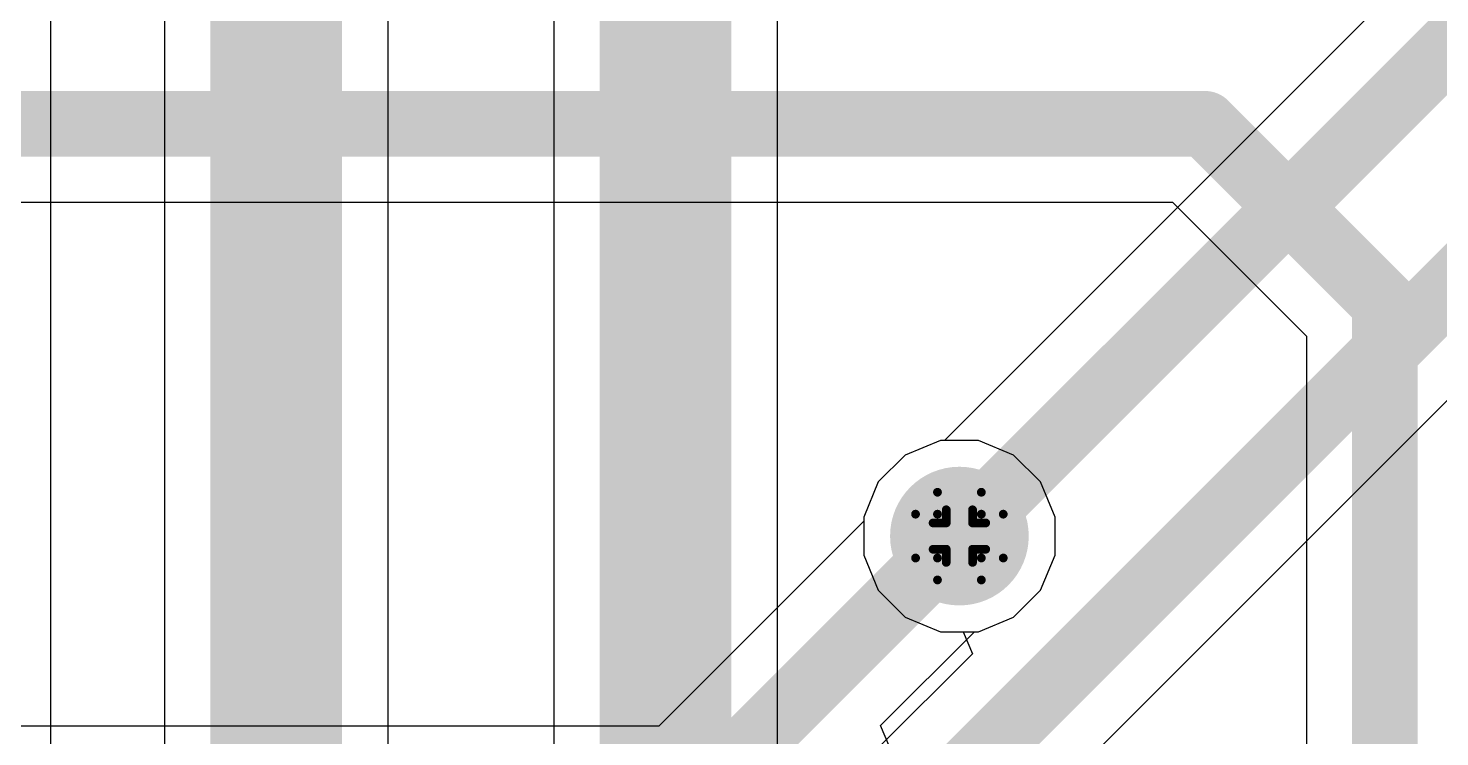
# Model space of a CAD drawing. Header units: inches. Extents: x -7 to 5163, y -3 to 5149.
# Drawn here: x 168.09 to 176.26, y 50.93 to 55.04 of the extents above; entities that cross this region are included whole.
import ezdxf

# ---------------------------------------------------------------- set-up
doc = ezdxf.new("R2010")
doc.units = ezdxf.units.IN
for name, color, linetype in [('Bottom Layer', 5, 'Continuous'), ('Bottom Solder', 6, 'Continuous'), ('Drill Drawing', 1, 'Continuous'), ('GND', 76, 'Continuous'), ('PWR', 16, 'Continuous'), ('Top Layer', 1, 'Continuous'), ('Top Solder', 216, 'Continuous'), ('Via Holes', 16, 'Continuous')]:
    doc.layers.add(name, color=color, linetype=linetype)

msp = doc.modelspace()

# ---------------------------------------------------------------- hatches: boundary and pattern name
at = {"layer": 'Bottom Layer'}
h = msp.add_hatch(color=5, dxfattribs=at)
edge = h.paths.add_edge_path()
edge.add_arc((173.482, 52.0954), 0.3, 0, 360)
at = {"layer": 'Bottom Solder'}
h = msp.add_hatch(color=6, dxfattribs=at)
edge = h.paths.add_edge_path()
edge.add_arc((173.482, 52.0954), 0.4016, 0, 360)
at = {"layer": 'GND'}
h = msp.add_hatch(color=76, dxfattribs=at)
edge = h.paths.add_edge_path()
edge.add_arc((173.482, 52.0954), 0.3, 0, 360)
at = {"layer": 'PWR'}
h = msp.add_hatch(color=16, dxfattribs=at)
edge = h.paths.add_edge_path()
edge.add_arc((173.482, 52.0954), 0.3, 0, 360)
at = {"layer": 'Top Layer'}
h = msp.add_hatch(color=1, dxfattribs=at)
edge = h.paths.add_edge_path()
edge.add_arc((173.482, 52.0954), 0.3, 0, 360)
at = {"layer": 'Top Solder'}
h = msp.add_hatch(color=216, dxfattribs=at)
edge = h.paths.add_edge_path()
edge.add_arc((173.482, 52.0954), 0.4016, 0, 360)
at = {"layer": 'Via Holes'}
h = msp.add_hatch(color=7, dxfattribs=at)
edge = h.paths.add_edge_path()
edge.add_arc((173.482, 52.0954), 0.15, 0, 360)

# ---------------------------------------------------------------- linework, layer by layer
at = {"layer": 'Bottom Layer'}
for p, q in [((168.878, 127.9652), (168.878, 20.1876)), ((170.1729, 19.9195), (170.1729, 127.9652)), ((171.1328, 126.6444), (171.1328, 19.1947)), ((172.4276, 50.446), (172.4276, 126.3762)), ((168.2202, 36.6523), (168.2202, 106.1193)), ((177.7081, 56.9625), (173.3951, 52.6494)), ((173.655, 50.2305), (178.3542, 54.9296)), ((173.3718, 52.6494), (173.1682, 52.5651)), ((173.3951, 52.6494), (173.3718, 52.6494)), ((173.1682, 52.5651), (173.0123, 52.4092)), ((173.0123, 52.4092), (172.928, 52.2056)), ((172.928, 52.2056), (172.928, 51.9852)), ((172.928, 51.9852), (173.0123, 51.7816)), ((173.0123, 51.7816), (173.1682, 51.6257)), ((173.1682, 51.6257), (173.3718, 51.5414)), ((173.3718, 51.5414), (173.5045, 51.5414)), ((173.5045, 51.5414), (173.5571, 51.4144)), ((173.5571, 51.4144), (173.0141, 50.8714))]:
    msp.add_line(p, q, dxfattribs=at)
for points in [[(169.5255, 19.9195, 0.762, 0.762, 0), (169.5255, 128.3783, 0.762, 0.762, 0)], [(171.7802, 18.9265, 0.762, 0.762, 0), (171.7802, 126.6444, 0.762, 0.762, 0)], [(173.482, 52.0954, 0.381, 0.381, 0), (178.0286, 56.642, 0.381, 0.381, 0)], [(173.101, 50.3174, 0.381, 0.381, 0), (178.1664, 55.3828, 0.381, 0.381, 0)]]:
    msp.add_lwpolyline(points, format="xyseb", dxfattribs=at)
msp.add_lwpolyline([(173.3868, 52.0954, 0.1905, 0.1905, 1), (173.5772, 52.0954, 0.1905, 0.1905, 1)], format="xyseb", close=True, dxfattribs=at)
at = {"layer": 'Drill Drawing'}
for points in [[(173.355, 52.2224, 0.0508, 0.0508, 0), (173.355, 52.3494, 0.0508, 0.0508, 0)], [(173.355, 52.3494, 0.0508, 0.0508, 0), (173.609, 52.3494, 0.0508, 0.0508, 0)], [(173.609, 52.2224, 0.0508, 0.0508, 0), (173.609, 52.3494, 0.0508, 0.0508, 0)], [(173.228, 51.9684, 0.0508, 0.0508, 0), (173.228, 52.2224, 0.0508, 0.0508, 0)], [(173.228, 52.2224, 0.0508, 0.0508, 0), (173.355, 52.2224, 0.0508, 0.0508, 0)], [(173.4058, 52.1716, 0.0508, 0.0508, 0), (173.4058, 52.2478, 0.0508, 0.0508, 0)], [(173.4058, 52.2478, 0.0508, 0.0508, 0), (173.5582, 52.2478, 0.0508, 0.0508, 0)], [(173.5582, 52.1716, 0.0508, 0.0508, 0), (173.5582, 52.2478, 0.0508, 0.0508, 0)], [(173.609, 52.2224, 0.0508, 0.0508, 0), (173.736, 52.2224, 0.0508, 0.0508, 0)], [(173.736, 51.9684, 0.0508, 0.0508, 0), (173.736, 52.2224, 0.0508, 0.0508, 0)], [(173.3296, 52.0192, 0.0508, 0.0508, 0), (173.3296, 52.1716, 0.0508, 0.0508, 0)], [(173.3296, 52.1716, 0.0508, 0.0508, 0), (173.4058, 52.1716, 0.0508, 0.0508, 0)], [(173.5582, 52.1716, 0.0508, 0.0508, 0), (173.6344, 52.1716, 0.0508, 0.0508, 0)], [(173.6344, 52.0192, 0.0508, 0.0508, 0), (173.6344, 52.1716, 0.0508, 0.0508, 0)], [(173.3296, 52.0192, 0.0508, 0.0508, 0), (173.4058, 52.0192, 0.0508, 0.0508, 0)], [(173.4058, 51.943, 0.0508, 0.0508, 0), (173.4058, 52.0192, 0.0508, 0.0508, 0)], [(173.5582, 52.0192, 0.0508, 0.0508, 0), (173.6344, 52.0192, 0.0508, 0.0508, 0)], [(173.5582, 51.943, 0.0508, 0.0508, 0), (173.5582, 52.0192, 0.0508, 0.0508, 0)], [(173.228, 51.9684, 0.0508, 0.0508, 0), (173.355, 51.9684, 0.0508, 0.0508, 0)], [(173.355, 51.8414, 0.0508, 0.0508, 0), (173.355, 51.9684, 0.0508, 0.0508, 0)], [(173.4058, 51.943, 0.0508, 0.0508, 0), (173.5582, 51.943, 0.0508, 0.0508, 0)], [(173.609, 51.9684, 0.0508, 0.0508, 0), (173.736, 51.9684, 0.0508, 0.0508, 0)], [(173.609, 51.8414, 0.0508, 0.0508, 0), (173.609, 51.9684, 0.0508, 0.0508, 0)], [(173.355, 51.8414, 0.0508, 0.0508, 0), (173.609, 51.8414, 0.0508, 0.0508, 0)]]:
    msp.add_lwpolyline(points, format="xyseb", dxfattribs=at)
for points in [[(173.3423, 52.3494, 0.0254, 0.0254, 1), (173.3677, 52.3494, 0.0254, 0.0254, 1)], [(173.3423, 52.3494, 0.0254, 0.0254, 1), (173.3677, 52.3494, 0.0254, 0.0254, 1)], [(173.5963, 52.3494, 0.0254, 0.0254, 1), (173.6217, 52.3494, 0.0254, 0.0254, 1)], [(173.5963, 52.3494, 0.0254, 0.0254, 1), (173.6217, 52.3494, 0.0254, 0.0254, 1)], [(173.2153, 52.2224, 0.0254, 0.0254, 1), (173.2407, 52.2224, 0.0254, 0.0254, 1)], [(173.2153, 52.2224, 0.0254, 0.0254, 1), (173.2407, 52.2224, 0.0254, 0.0254, 1)], [(173.3423, 52.2224, 0.0254, 0.0254, 1), (173.3677, 52.2224, 0.0254, 0.0254, 1)], [(173.3423, 52.2224, 0.0254, 0.0254, 1), (173.3677, 52.2224, 0.0254, 0.0254, 1)], [(173.3931, 52.2478, 0.0254, 0.0254, 1), (173.4185, 52.2478, 0.0254, 0.0254, 1)], [(173.3931, 52.2478, 0.0254, 0.0254, 1), (173.4185, 52.2478, 0.0254, 0.0254, 1)], [(173.5455, 52.2478, 0.0254, 0.0254, 1), (173.5709, 52.2478, 0.0254, 0.0254, 1)], [(173.5455, 52.2478, 0.0254, 0.0254, 1), (173.5709, 52.2478, 0.0254, 0.0254, 1)], [(173.5963, 52.2224, 0.0254, 0.0254, 1), (173.6217, 52.2224, 0.0254, 0.0254, 1)], [(173.5963, 52.2224, 0.0254, 0.0254, 1), (173.6217, 52.2224, 0.0254, 0.0254, 1)], [(173.7233, 52.2224, 0.0254, 0.0254, 1), (173.7487, 52.2224, 0.0254, 0.0254, 1)], [(173.7233, 52.2224, 0.0254, 0.0254, 1), (173.7487, 52.2224, 0.0254, 0.0254, 1)], [(173.3169, 52.1716, 0.0254, 0.0254, 1), (173.3423, 52.1716, 0.0254, 0.0254, 1)], [(173.3169, 52.1716, 0.0254, 0.0254, 1), (173.3423, 52.1716, 0.0254, 0.0254, 1)], [(173.3931, 52.1716, 0.0254, 0.0254, 1), (173.4185, 52.1716, 0.0254, 0.0254, 1)], [(173.3931, 52.1716, 0.0254, 0.0254, 1), (173.4185, 52.1716, 0.0254, 0.0254, 1)], [(173.5455, 52.1716, 0.0254, 0.0254, 1), (173.5709, 52.1716, 0.0254, 0.0254, 1)], [(173.5455, 52.1716, 0.0254, 0.0254, 1), (173.5709, 52.1716, 0.0254, 0.0254, 1)], [(173.6217, 52.1716, 0.0254, 0.0254, 1), (173.6471, 52.1716, 0.0254, 0.0254, 1)], [(173.6217, 52.1716, 0.0254, 0.0254, 1), (173.6471, 52.1716, 0.0254, 0.0254, 1)], [(173.3169, 52.0192, 0.0254, 0.0254, 1), (173.3423, 52.0192, 0.0254, 0.0254, 1)], [(173.3169, 52.0192, 0.0254, 0.0254, 1), (173.3423, 52.0192, 0.0254, 0.0254, 1)], [(173.3931, 52.0192, 0.0254, 0.0254, 1), (173.4185, 52.0192, 0.0254, 0.0254, 1)], [(173.3931, 52.0192, 0.0254, 0.0254, 1), (173.4185, 52.0192, 0.0254, 0.0254, 1)], [(173.5455, 52.0192, 0.0254, 0.0254, 1), (173.5709, 52.0192, 0.0254, 0.0254, 1)], [(173.5455, 52.0192, 0.0254, 0.0254, 1), (173.5709, 52.0192, 0.0254, 0.0254, 1)], [(173.6217, 52.0192, 0.0254, 0.0254, 1), (173.6471, 52.0192, 0.0254, 0.0254, 1)], [(173.6217, 52.0192, 0.0254, 0.0254, 1), (173.6471, 52.0192, 0.0254, 0.0254, 1)], [(173.2153, 51.9684, 0.0254, 0.0254, 1), (173.2407, 51.9684, 0.0254, 0.0254, 1)], [(173.2153, 51.9684, 0.0254, 0.0254, 1), (173.2407, 51.9684, 0.0254, 0.0254, 1)], [(173.3423, 51.9684, 0.0254, 0.0254, 1), (173.3677, 51.9684, 0.0254, 0.0254, 1)], [(173.3423, 51.9684, 0.0254, 0.0254, 1), (173.3677, 51.9684, 0.0254, 0.0254, 1)], [(173.3931, 51.943, 0.0254, 0.0254, 1), (173.4185, 51.943, 0.0254, 0.0254, 1)], [(173.3931, 51.943, 0.0254, 0.0254, 1), (173.4185, 51.943, 0.0254, 0.0254, 1)], [(173.5455, 51.943, 0.0254, 0.0254, 1), (173.5709, 51.943, 0.0254, 0.0254, 1)], [(173.5455, 51.943, 0.0254, 0.0254, 1), (173.5709, 51.943, 0.0254, 0.0254, 1)], [(173.5963, 51.9684, 0.0254, 0.0254, 1), (173.6217, 51.9684, 0.0254, 0.0254, 1)], [(173.5963, 51.9684, 0.0254, 0.0254, 1), (173.6217, 51.9684, 0.0254, 0.0254, 1)], [(173.7233, 51.9684, 0.0254, 0.0254, 1), (173.7487, 51.9684, 0.0254, 0.0254, 1)], [(173.7233, 51.9684, 0.0254, 0.0254, 1), (173.7487, 51.9684, 0.0254, 0.0254, 1)], [(173.3423, 51.8414, 0.0254, 0.0254, 1), (173.3677, 51.8414, 0.0254, 0.0254, 1)], [(173.3423, 51.8414, 0.0254, 0.0254, 1), (173.3677, 51.8414, 0.0254, 0.0254, 1)], [(173.5963, 51.8414, 0.0254, 0.0254, 1), (173.6217, 51.8414, 0.0254, 0.0254, 1)], [(173.5963, 51.8414, 0.0254, 0.0254, 1), (173.6217, 51.8414, 0.0254, 0.0254, 1)]]:
    msp.add_lwpolyline(points, format="xyseb", close=True, dxfattribs=at)
at = {"layer": 'GND'}
for p, q in [((173.3718, 52.6494), (173.1682, 52.5651)), ((173.5922, 52.6494), (173.3718, 52.6494)), ((173.7958, 52.5651), (173.5922, 52.6494)), ((173.1682, 52.5651), (173.0123, 52.4092)), ((173.9517, 52.4092), (173.7958, 52.5651)), ((173.0123, 52.4092), (172.928, 52.2056)), ((174.036, 52.2056), (173.9517, 52.4092)), ((172.928, 52.2056), (172.928, 51.9852)), ((174.036, 51.9852), (174.036, 52.2056)), ((172.928, 51.9852), (173.0123, 51.7816)), ((173.9517, 51.7816), (174.036, 51.9852)), ((173.0123, 51.7816), (173.1682, 51.6257)), ((173.7958, 51.6257), (173.9517, 51.7816)), ((173.1682, 51.6257), (173.3718, 51.5414)), ((173.5922, 51.5414), (173.7958, 51.6257)), ((173.3718, 51.5414), (173.5922, 51.5414))]:
    msp.add_line(p, q, dxfattribs=at)
at = {"layer": 'PWR'}
for p, q in [((173.3718, 52.6494), (173.1682, 52.5651)), ((173.5922, 52.6494), (173.3718, 52.6494)), ((173.7958, 52.5651), (173.5922, 52.6494)), ((173.1682, 52.5651), (173.0123, 52.4092)), ((173.9517, 52.4092), (173.7958, 52.5651)), ((173.0123, 52.4092), (172.928, 52.2056)), ((174.036, 52.2056), (173.9517, 52.4092)), ((172.928, 52.2056), (172.928, 51.9852)), ((174.036, 51.9852), (174.036, 52.2056)), ((172.928, 51.9852), (173.0123, 51.7816)), ((173.9517, 51.7816), (174.036, 51.9852)), ((173.0123, 51.7816), (173.1682, 51.6257)), ((173.7958, 51.6257), (173.9517, 51.7816)), ((173.1682, 51.6257), (173.3718, 51.5414)), ((173.5922, 51.5414), (173.7958, 51.6257)), ((173.3718, 51.5414), (173.5922, 51.5414))]:
    msp.add_line(p, q, dxfattribs=at)
at = {"layer": 'Top Layer'}
for p, q in [((141.1265, 54.0298), (174.7167, 54.0298)), ((174.7167, 54.0298), (175.4926, 53.2539)), ((175.4926, 53.2539), (175.4926, 39.9796)), ((173.3718, 52.6494), (173.1682, 52.5651)), ((173.5922, 52.6494), (173.3718, 52.6494)), ((173.7958, 52.5651), (173.5922, 52.6494)), ((173.1682, 52.5651), (173.0123, 52.4092)), ((173.9517, 52.4092), (173.7958, 52.5651)), ((173.0123, 52.4092), (172.928, 52.2056)), ((174.036, 52.2056), (173.9517, 52.4092)), ((172.928, 52.1823), (171.7404, 50.9947)), ((172.928, 52.2056), (172.928, 52.1823)), ((174.036, 51.9852), (174.036, 52.2056)), ((173.9517, 51.7816), (174.036, 51.9852)), ((173.7958, 51.6257), (173.9517, 51.7816)), ((173.5922, 51.5414), (173.7958, 51.6257)), ((173.0259, 50.9984), (173.5689, 51.5414)), ((173.5689, 51.5414), (173.5922, 51.5414)), ((171.7404, 50.9947), (138.6216, 50.9947)), ((173.0785, 50.8714), (173.0259, 50.9984))]:
    msp.add_line(p, q, dxfattribs=at)
for points in [[(141.1265, 54.483, 0.381, 0.381, 0), (174.9044, 54.483, 0.381, 0.381, 0)], [(174.9044, 54.483, 0.381, 0.381, 0), (175.9458, 53.4416, 0.381, 0.381, 0)], [(175.9458, 39.9796, 0.381, 0.381, 0), (175.9458, 53.4416, 0.381, 0.381, 0)], [(171.9281, 50.5415, 0.381, 0.381, 0), (173.482, 52.0954, 0.381, 0.381, 0)]]:
    msp.add_lwpolyline(points, format="xyseb", dxfattribs=at)
for points in [[(174.8091, 54.483, 0.1905, 0.1905, 1), (174.9997, 54.483, 0.1905, 0.1905, 1)], [(174.8091, 54.483, 0.1905, 0.1905, 1), (174.9997, 54.483, 0.1905, 0.1905, 1)], [(175.8505, 53.4416, 0.1905, 0.1905, 1), (176.0411, 53.4416, 0.1905, 0.1905, 1)], [(175.8505, 53.4416, 0.1905, 0.1905, 1), (176.0411, 53.4416, 0.1905, 0.1905, 1)], [(173.3868, 52.0954, 0.1905, 0.1905, 1), (173.5772, 52.0954, 0.1905, 0.1905, 1)]]:
    msp.add_lwpolyline(points, format="xyseb", close=True, dxfattribs=at)

doc.saveas('drawing.dxf')
